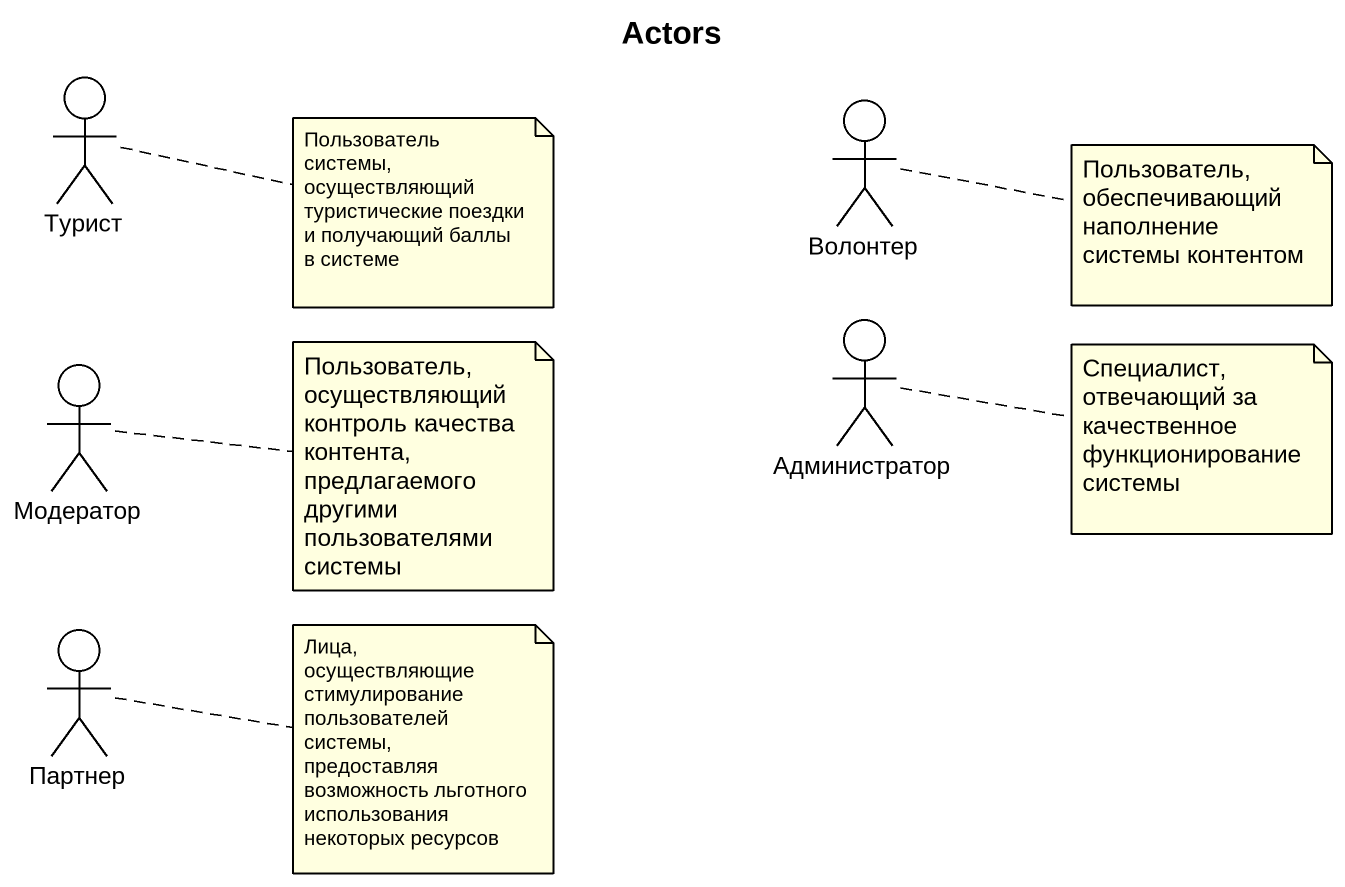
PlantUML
@startuml
title Actors
actor Турист
actor Волонтер
actor Модератор
actor Администратор
actor Партнер
note right of Турист : Пользователь системы, осуществляющий туристические поездки и получающий баллы в системе
note right of Волонтер : Пользователь, обеспечивающий наполнение системы контентом
note right of Модератор : Пользователь, осуществляющий контроль качества контента, предлагаемого другими пользователями системы
note right of Администратор : Специалист, отвечающий за качественное функционирование системы
note right of Партнер : Лица, осуществляющие стимулирование пользователей системы, предоставляя возможность льготного использования некоторых ресурсов
@enduml
